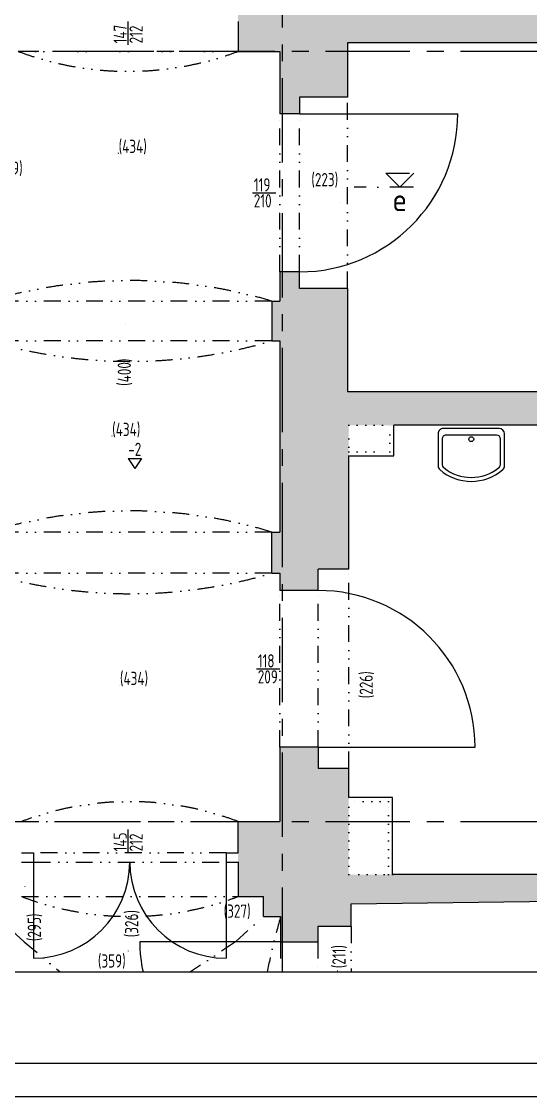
# Model space of a CAD drawing. Header units: centimetres. Extents: x -147 to 196535, y -264 to 83836.
# Drawn here: x 156584 to 164244, y -264 to 15928 of the extents above; entities that cross this region are included whole.
import ezdxf
from ezdxf.enums import TextEntityAlignment as Align

# ---------------------------------------------------------------- set-up
doc = ezdxf.new("R2010")
doc.units = ezdxf.units.CM
doc.header["$LTSCALE"] = 20
doc.header["$PDMODE"] = 2
for name, pattern in [('GETRENNT', [31.75, 12.7, -6.35, 0, -6.35, 0, -6.35]), ('MITTE', [50.8, 31.75, -6.35, 6.35, -6.35]), ('PUNKT', [6.35, 0, -6.35]), ('STRICHPUNKTX2', [50.8, 25.4, -12.7, 0, -12.7])]:
    doc.linetypes.add(name, pattern=pattern)
for name, color, linetype in [('VBW.Abgelotet', 6, 'GETRENNT'), ('VBW.AbgelotetUmgeklappt', 252, 'GETRENNT'), ('VBW.Achsen', 244, 'MITTE'), ('VBW.HoeheAbsolut', 142, 'Continuous'), ('VBW.HoeheRelativ', 2, 'Continuous'), ('VBW.Installation', 200, 'Continuous'), ('VBW.LAYOUT', 3, 'Continuous'), ('VBW.Sanitaer', 4, 'Continuous'), ('VBW.Schnitt', 7, 'Continuous'), ('VBW.SchnittTrockenbau', 42, 'Continuous'), ('VBW.Schraffur', 9, 'Continuous'), ('VBW.Text', 84, 'Continuous'), ('VBW.Tuer', 4, 'Continuous'), ('VBW.Verlauf', 2, 'PUNKT'), ('VBW.Vertikalschnittlinie', 12, 'STRICHPUNKTX2')]:
    doc.layers.add(name, color=color, linetype=linetype)
doc.styles.add('VBWText', font='isocp.shx', dxfattribs={"width": 0.8})

# ---------------------------------------------------------------- blocks, each defined once
blk = doc.blocks.new('Waschbecken')
for p, q in [((-25, 7.99), (-25, -15.91)), ((-22, 6.59), (-22, -11.91)), ((22, -11.91), (22, 6.59)), ((25, -15.91), (25, 7.99)), ((-19, -14.91), (19, -14.91)), ((-21, -19.91), (21, -19.91))]:
    blk.add_line(p, q)
blk.add_circle((0, -11.86), 1.81)
for centre, radius, start, end in [((0, -15.91), 35.82, 48.69723, 131.30277), ((0, -15.91), 32.82, 51.34384, 128.65616), ((-21, 7.99), 4, 131.30277, 180), ((-18, 6.59), 4, 128.65616, 180), ((18, 6.59), 4, 0, 51.34384), ((21, 7.99), 4, 0, 48.69723), ((-21, -15.91), 4, 180, 270), ((-19, -11.91), 3, 180, 270), ((19, -11.91), 3, 270, 0), ((21, -15.91), 4, 270, 0)]:
    blk.add_arc(centre, radius, start, end)
blk = doc.blocks.new('HoeKote')
for p, q in [((-1.01, 1.5), (1.01, 1.5)), ((-1.01, 1.5), (0, 0)), ((1.01, 1.5), (0, 0))]:
    blk.add_line(p, q)
at = {"style": 'VBWText', "width": 0.8}
blk.add_attdef('HOEHE', text='', height=2, rotation=0.1, dxfattribs=at).set_placement((0, 2.86), align=Align.MIDDLE)

msp = doc.modelspace()

# ---------------------------------------------------------------- hatches: boundary and pattern name
at = {"layer": 'VBW.Schraffur'}
h = msp.add_hatch(color=256, dxfattribs=at)
h.dxf.hatch_style = 1
h.paths.add_polyline_path([(172929.2, 19077.3), (172989.2, 19077.3), (172989.2, 19157.3), (172969.2, 19157.3), (172969.2, 19387.3), (172949.2, 19387.3, 0.4142136), (172889.2, 19447.3), (172889.2, 19477.3), (172629.2, 19477.3), (172629.2, 19227.3), (171349.2, 19227.3), (171349.2, 16627.3), (161504.2, 16627.3), (161569.6, 21428), (161089.6, 21434.5), (161093.4, 21714.5), (160453.3, 21723.2), (160383.4, 16587.7), (159843.6, 16587.7), (159843.6, 16067.7), (159843.6, 15927.7), (159843.6, 15477.3), (160469.2, 15477.3), (160469.2, 14537.3), (160769.2, 14537.3), (160769.2, 14787.3), (161489.2, 14787.3), (161489.2, 15607.3), (171349.2, 15607.3), (171349.2, 14847.3), (172629.2, 14847.3), (172629.2, 14637.3), (172889.2, 14637.3), (172889.2, 14667.3, 0.4142136), (172949.2, 14727.3), (172969.2, 14727.3), (172969.2, 14957.3), (172989.2, 14957.3), (172989.2, 15037.3), (172929.2, 15037.3)])
h = msp.add_hatch(color=256, dxfattribs=at)
h.dxf.hatch_style = 1
h.paths.add_polyline_path([(172929.2, 11537.3), (172989.2, 11537.3), (172989.2, 11617.3), (172969.2, 11617.3), (172969.2, 11847.3), (172949.2, 11847.3, 0.4142136), (172889.2, 11907.3), (172889.2, 11937.3), (172629.2, 11937.3), (172629.2, 11727.3), (171349.2, 11727.3), (171349.2, 11227.3), (171349.2, 10347.3), (170989.2, 10347.3), (161489.2, 10347.3), (161489.2, 11907.3), (160769.2, 11907.3), (160769.2, 12157.3), (160469.2, 12157.3), (160469.2, 11717.3), (160349.2, 11717.3), (160349.2, 11117.3), (160469.2, 11117.3), (160469.2, 8237.3), (160349.2, 8237.3), (160349.2, 7617.3), (160469.2, 7617.3), (160469.2, 7357.3), (161049.2, 7357.3), (161049.2, 7677.3), (161509.2, 7677.3), (161509.2, 9387.3), (161509.2, 9847.3), (162189.2, 9847.3), (171369.2, 9847.3), (171369.2, 7597.3), (172629.2, 7597.3), (172629.2, 7397.3), (172889.2, 7397.3), (172889.2, 7427.3, 0.4142136), (172949.2, 7487.3), (172969.2, 7487.3), (172969.2, 7717.3), (172989.2, 7717.3), (172989.2, 7797.3), (172929.2, 7797.3)])

# ---------------------------------------------------------------- linework, layer by layer
at = {"layer": 'Defpoints', "color": 10, "linetype": 'Continuous'}
msp.add_lwpolyline([(3926.2, 1612.9), (189606, 1612.9), (189606, 82504.8), (3926.2, 82504.8)], close=True, dxfattribs=at)
at = {"layer": 'VBW.Abgelotet'}
for p, q in [((159843.6, 15477.3), (156533.6, 15477.3)), ((161489.2, 11907.3), (161489.2, 14787.3)), ((160469.2, 12157.3), (160469.2, 14537.3)), ((160769.2, 12157.3), (160769.2, 14537.3)), ((160349.2, 11717.3), (156089.2, 11717.3)), ((160349.2, 11117.3), (156089.2, 11117.3)), ((160349.2, 8237.3), (156089.2, 8237.3)), ((160349.2, 7617.3), (156089.2, 7617.3)), ((161509.2, 4677.3), (161509.2, 7677.3)), ((160469.2, 4997.3), (160469.2, 7357.3)), ((161049.2, 4997.3), (161049.2, 7357.3)), ((156583.6, 3877.3), (159843.6, 3877.3)), ((159663.6, 3407.7), (156763.6, 3407.7)), ((156763.6, 3267.7), (159663.6, 3267.7)), ((156583.6, 2747.7), (159843.6, 2747.7)), ((159803.6, 2067.7), (160223.6, 2447.7)), ((161543.6, 2297.7), (161543.6, 1612.9)), ((156623.6, 2067.7), (156443.6, 2230.6)), ((156623.6, 2067.7), (157163.7, 1612.9)), ((159803.6, 2067.7), (159126.9, 1612.9)), ((160483.6, 2067.7), (160483.6, 1612.9)), ((161043.6, 2067.7), (161043.6, 1612.9))]:
    msp.add_line(p, q, dxfattribs=at)
at = {"layer": 'VBW.AbgelotetUmgeklappt'}
for centre, radius, start, end in [((158188.6, 19892.4), 4715, 249.45124, 290.54876), ((158219.2, 4517.5), 7508.3, 73.51962, 106.48038), ((158219.2, 18317.1), 7508.3, 253.51962, 286.48038), ((158219.2, 1305.1), 7252, 72.91976, 107.08024), ((158219.2, 14817.1), 7508.3, 253.51962, 286.48038), ((158213.6, -400.9), 4578.2, 69.14294, 110.85706), ((158213.6, 7025.9), 4578.2, 249.14294, 290.85706), ((173702.5, -1222.3), 13718.9, 164.4836, 168.0733)]:
    msp.add_arc(centre, radius, start, end, dxfattribs=at)
at = {"layer": 'VBW.Achsen', "ltscale": 2}
for p, q in [((160512.1, 1612.9), (160512.1, 55784.5)), ((174622.3, 15474.8), (140565.9, 15474.8)), ((174622.3, 3874.8), (140565.9, 3874.8))]:
    msp.add_line(p, q, dxfattribs=at)
at = {"layer": 'VBW.HoeheRelativ'}
for p in [(158045.1, 13946.8), (161374.7, 13196.5), (158147.7, 11367.7), (157947.8, 9683.5), (161440.3, 6037.3), (158064.5, 5932.9), (158213, 3004.6), (156639.5, 2902.1), (160130.5, 2543.2), (158192.5, 1927.9), (161341, 1635.2)]:
    msp.add_point(p, dxfattribs=at)
at = {"layer": 'VBW.Installation'}
for p, q in [((156583.6, 3407.7), (156763.6, 3407.7)), ((156763.6, 3407.7), (156763.6, 3267.7)), ((159663.6, 3407.7), (159843.6, 3407.7)), ((159663.6, 3407.7), (159663.6, 3267.7)), ((156583.6, 3267.7), (156763.6, 3267.7)), ((159663.6, 3267.7), (159843.6, 3267.7))]:
    msp.add_line(p, q, dxfattribs=at)
at = {"layer": 'VBW.LAYOUT'}
msp.add_line((2353.1, 235.9), (196035.4, 235.9), dxfattribs=at)
at = {"layer": 'VBW.LAYOUT', "color": 4}
msp.add_line((-146.9, -264.1), (196535.4, -264.1), dxfattribs=at)
at = {"layer": 'VBW.Schnitt'}
for p, q in [((159843.6, 15927.7), (159843.6, 15477.3)), ((171349.2, 15607.3), (161489.2, 15607.3)), ((161489.2, 15607.3), (161489.2, 14787.3)), ((159843.6, 15477.3), (160469.2, 15477.3)), ((160469.2, 15477.3), (160469.2, 14537.3)), ((161489.2, 14787.3), (160769.2, 14787.3)), ((160769.2, 14787.3), (160769.2, 14537.3)), ((160769.2, 14537.3), (160469.2, 14537.3)), ((160769.2, 12157.3), (160469.2, 12157.3)), ((160469.2, 12157.3), (160469.2, 11717.3)), ((160769.2, 11907.3), (160769.2, 12157.3)), ((161489.2, 11907.3), (160769.2, 11907.3)), ((161489.2, 11907.3), (161489.2, 10347.3)), ((160349.2, 11717.3), (160349.2, 11117.3)), ((160349.2, 11717.3), (160469.2, 11717.3)), ((160349.2, 11117.3), (160469.2, 11117.3)), ((160469.2, 11117.3), (160469.2, 8237.3)), ((170989.2, 10347.3), (161489.2, 10347.3)), ((171369.2, 9847.3), (162189.2, 9847.3)), ((161509.2, 7677.3), (161509.2, 9387.3)), ((160349.2, 8237.3), (160469.2, 8237.3)), ((160349.2, 7617.3), (160349.2, 8237.3)), ((160349.2, 7617.3), (160469.2, 7617.3)), ((160469.2, 7617.3), (160469.2, 7357.3)), ((161509.2, 7677.3), (161049.2, 7677.3)), ((161049.2, 7357.3), (161049.2, 7677.3)), ((161049.2, 7357.3), (160469.2, 7357.3)), ((161049.2, 4997.3), (160469.2, 4997.3)), ((160469.2, 4997.3), (160469.2, 3877.3)), ((161049.2, 4997.3), (161049.2, 4677.3)), ((161509.2, 4677.3), (161049.2, 4677.3)), ((161509.2, 4237.3), (161509.2, 4677.3)), ((155369.2, 3877.3), (156583.6, 3877.3)), ((159843.6, 3407.7), (159843.6, 3877.3)), ((159843.6, 3877.3), (160469.2, 3877.3)), ((159843.6, 3267.7), (159843.6, 2747.7)), ((171089.2, 3077.3), (162169.2, 3077.3)), ((159843.6, 2747.7), (160223.6, 2747.7)), ((160223.6, 2447.7), (160223.6, 2747.7)), ((161543.6, 2637.7), (167423.6, 2719.1)), ((161543.6, 2297.7), (161543.6, 2637.7)), ((160223.6, 2447.7), (160483.6, 2447.7)), ((160483.6, 2447.7), (160483.6, 2067.7)), ((161543.6, 2297.7), (161043.6, 2297.7)), ((161043.6, 2297.7), (161043.6, 2067.7)), ((160483.6, 2067.7), (161043.6, 2067.7))]:
    msp.add_line(p, q, dxfattribs=at)
at = {"layer": 'VBW.SchnittTrockenbau'}
for p, q in [((162189.2, 9387.3), (162189.2, 9847.3)), ((161509.2, 9387.3), (162189.2, 9387.3)), ((162169.2, 4237.3), (161509.2, 4237.3)), ((162169.2, 3077.3), (162169.2, 4237.3))]:
    msp.add_line(p, q, dxfattribs=at)
at = {"layer": 'VBW.Schraffur', "linetype": 'Continuous'}
for points in [[(160469.2, 4997.3), (161049.2, 4677.3), (160469.2, 4677.3)], [(160469.2, 4997.3), (161049.2, 4997.3), (161049.2, 4677.3)], [(160469.2, 4677.3), (161509.2, 4237.3), (160469.2, 4237.3)], [(160469.2, 4677.3), (161509.2, 4677.3), (161509.2, 4237.3)], [(160469.2, 4237.3), (161509.2, 3877.3), (160469.2, 3877.3)], [(160469.2, 4237.3), (161509.2, 4237.3), (161509.2, 3877.3)], [(159843.6, 3877.3), (161509.2, 3407.7), (159843.6, 3407.7)], [(159843.6, 3877.3), (161509.2, 3877.3), (161509.2, 3407.7)], [(159843.6, 3407.7), (161509.2, 3267.7), (159843.6, 3267.7)], [(159843.6, 3407.7), (161509.2, 3407.7), (161509.2, 3267.7)], [(159843.6, 3267.7), (161509.2, 3077.3), (159843.6, 3077.3)], [(159843.6, 3267.7), (161509.2, 3267.7), (161509.2, 3077.3)], [(159843.6, 3077.3), (172929.2, 2747.7), (159843.6, 2747.7)], [(159843.6, 3077.3), (172929.2, 3077.3), (172929.2, 2747.7)], [(160223.6, 2747.7), (172929.2, 2719.1), (160223.6, 2719.1)], [(160223.6, 2747.7), (172929.2, 2747.7), (172929.2, 2719.1)], [(160223.6, 2719.1), (161543.6, 2637.7), (160223.6, 2637.7)], [(160223.6, 2719.1), (167423.6, 2719.1), (161543.6, 2637.7)], [(160223.6, 2637.7), (161543.6, 2447.7), (160223.6, 2447.7)], [(160223.6, 2637.7), (161543.6, 2637.7), (161543.6, 2447.7)], [(160483.6, 2447.7), (161543.6, 2297.7), (160483.6, 2297.7)], [(160483.6, 2447.7), (161543.6, 2447.7), (161543.6, 2297.7)], [(160483.6, 2297.7), (161043.6, 2067.7), (160483.6, 2067.7)], [(160483.6, 2297.7), (161043.6, 2297.7), (161043.6, 2067.7)]]:
    msp.add_solid(points, dxfattribs=at)
at = {"layer": 'VBW.Text'}
for p, q in [((158188.6, 15577.7), (158188.6, 15927.7)), ((160059.2, 13347.3), (160409.2, 13347.3)), ((160119.2, 6177.3), (160469.2, 6177.3)), ((158188.6, 3407.7), (158188.6, 3757.7))]:
    msp.add_line(p, q, dxfattribs=at)
at = {"layer": 'VBW.Tuer'}
for p, q in [((160769.2, 14537.3), (163149.2, 14537.3)), ((161049.2, 4997.3), (163409.2, 4997.3)), ((156763.6, 3267.7), (156763.6, 1817.7)), ((159663.6, 3267.7), (159663.6, 1817.7)), ((160483.6, 2067.7), (158363.6, 2067.7))]:
    msp.add_line(p, q, dxfattribs=at)
for centre, radius, start, end in [((160769.2, 14537.3), 2380, 270, 0), ((161049.2, 4997.3), 2360, 0, 90), ((156763.6, 3267.7), 1450, 270, 0), ((159663.6, 3267.7), 1450, 180, 270), ((160483.6, 2067.7), 2120, 180, 192.38927)]:
    msp.add_arc(centre, radius, start, end, dxfattribs=at)
at = {"layer": 'VBW.Verlauf'}
for p, q in [((161509.2, 9387.3), (161509.2, 9847.3)), ((161509.2, 9847.3), (162189.2, 9847.3)), ((162129.2, 9447.3), (162129.2, 9847.3)), ((161509.2, 9447.3), (162129.2, 9447.3)), ((161509.2, 3077.3), (161509.2, 4237.3)), ((162109.2, 4177.3), (161509.2, 4177.3)), ((162109.2, 3077.3), (162109.2, 4177.3)), ((159843.6, 3267.7), (159843.6, 3407.7)), ((162169.2, 3077.3), (161509.2, 3077.3))]:
    msp.add_line(p, q, dxfattribs=at)
at = {"layer": 'VBW.Vertikalschnittlinie', "ltscale": 0.7}
for p, q in [((162068.3, 13645.6), (162490.2, 13645.6)), ((162068.3, 13645.6), (162279.3, 13434.6)), ((162279.3, 13434.6), (162490.2, 13645.6)), ((162481.8, 13434.6), (161589.2, 13434.6))]:
    msp.add_line(p, q, dxfattribs=at)

# ---------------------------------------------------------------- block references
at = {"layer": 'VBW.HoeheAbsolut', "xscale": 99.99999971459891, "yscale": 99.99999971459891, "zscale": 99.99999971459891, "rotation": 0.2821206841935773}
msp.add_blockref('HoeKote', (158289.5, 9197.1), dxfattribs=at).add_auto_attribs({'HOEHE': '-2'})
at = {"layer": 'VBW.Sanitaer', "xscale": 19.99999994291978, "yscale": 19.99999994291978, "zscale": 19.99999994291978, "rotation": 179.9999999983531}
msp.add_blockref('Waschbecken', (163352.4, 9398.9), dxfattribs=at)

# ---------------------------------------------------------------- texts
at = {"layer": 'VBW.HoeheRelativ', "style": 'VBWText', "width": 0.8}
for s, p in [('(434)', (158045.1, 13946.8)), ('(399)', (156181.1, 13618.5)), ('(223)', (160945.1, 13445.5)), ('(434)', (157947.8, 9683.5)), ('(434)', (158064.5, 5932.9)), ('(327)', (159625.1, 2427.7)), ('(359)', (157732.9, 1677.9))]:
    msp.add_text(s, height=200, dxfattribs=at).set_placement(p)
for s, p in [('(400)', (158230.8, 10439)), ('(226)', (161870.9, 5733.3)), ('(295)', (156876.4, 2075.7)), ('(326)', (158340.6, 2134)), ('(211)', (161461.6, 1667.7))]:
    msp.add_text(s, height=200, rotation=90, dxfattribs=at).set_placement(p)
at = {"layer": 'VBW.Text', "style": 'VBWText', "width": 0.8}
for s, rotation, p in [('147', 90, (158168.6, 15597.7)), ('212', 90, (158408.6, 15597.7)), ('119', 0, (160079.2, 13367.3)), ('210', 0, (160079.2, 13127.3)), ('118', 0, (160139.2, 6197.3)), ('209', 0, (160139.2, 5957.3)), ('145', 90, (158168.6, 3427.7)), ('212', 90, (158408.6, 3427.7))]:
    msp.add_text(s, height=200, rotation=rotation, dxfattribs=at).set_placement(p)
at = {"layer": 'VBW.Vertikalschnittlinie', "ltscale": 0.7, "style": 'VBWText'}
msp.add_text('e', height=337.5, rotation=360, dxfattribs=at).set_placement((162275.8, 13240.2), align=Align.MIDDLE)

doc.saveas('drawing.dxf')
